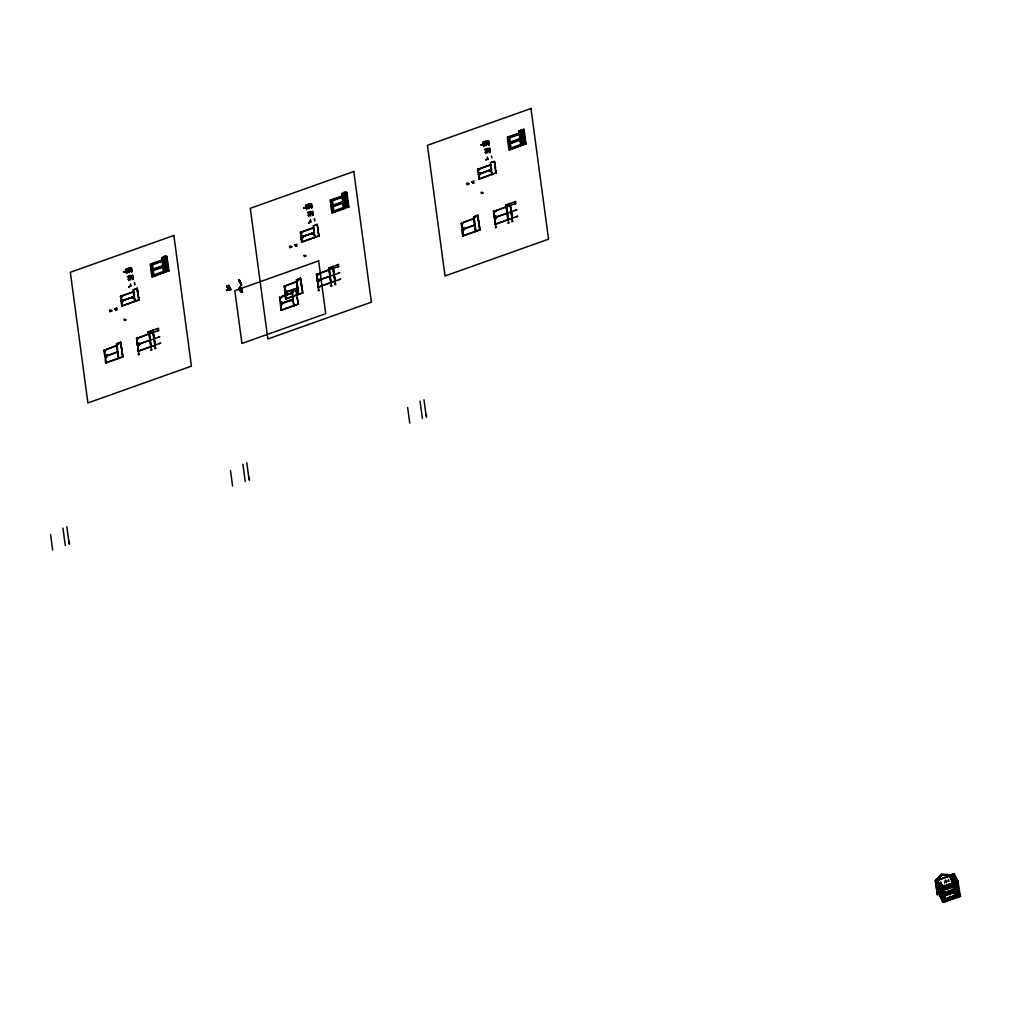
<?xml version="1.0" encoding="UTF-8"?>
<svg xmlns="http://www.w3.org/2000/svg" width="1011" height="1011" viewBox="0 0 1011 1011"><rect width="100%" height="100%" fill="white"/><g stroke="black" fill="none" stroke-linecap="round" stroke-linejoin="round"><path stroke-width="0.75" stroke-dasharray="5 3.75" d="M945.222 880.682L949.291 881.175M944.122 880.821L948.659 881.276M946.814 882.641L944.11 882.376L946.827 882.729M948.773 879.001L949.152 881.819M948.558 881.756L948.179 878.938L948.444 881.744M946.258 880.139L946.637 882.957M946.17 880.025L946.523 882.944M945.576 879.974L945.955 882.793M945.462 879.962L945.93 882.881M944.236 881.226L944.729 884.056"/><path stroke-width="1.5" d="M953.044 883.323L953.057 885.206L952.779 881.402M158.474 337.27L159.826 336.688L137.256 344.814M159.321 343.588L160.698 343.07L138.103 351.158M337.573 266.98L338.912 266.335L316.342 274.626M338.407 273.299L339.772 272.717L317.201 280.843M339.266 279.617L340.644 279.087L318.048 287.187M514.473 202.061L515.812 201.429L505.904 205.208M514.713 203.931L516.078 203.363L493.507 211.64M515.572 210.275L516.95 209.757L494.354 217.858M953.108 880.808L950.188 875.513L936.654 880.278L938.688 893.155M950.113 874.97C958.074 891.222 949.695 873.795 950.037 876.196M956.368 882.085L956.57 880.341M950.416 876.689L950.087 876.057L951.111 878.433M937.45 894.596L935.402 880.543L941.582 873.959L951.263 874.932M163.555 265.931L162.771 260.118L150.917 264.326L151.701 270.152L164.148 266.108L151.46 270.468M343.5 201.96L342.716 196.147L330.862 200.355L331.646 206.168L344.081 202.137L331.406 206.497M519.881 133.161L520.665 138.975L519.881 133.161L508.027 137.37L508.811 143.183L521.208 138.873L522.181 145.003L525.606 143.789L524.621 138.052M167.51 265.021L168.496 270.746L165.071 271.959L163.188 257.969L164.224 265.703M347.455 201.037L348.441 206.775L345.016 207.988L343.133 193.986L344.17 201.732M522.181 145.003L520.299 131L521.335 138.747M239.139 288.186L240.037 286.758L242.21 290.776C241.49 294.846 237.686 288.198 240.037 287.175L239.493 288.211M240.315 287.908L239.746 288.919L240.188 286.454L240.024 288.084M240.315 290.334L241.136 289.348M240.858 291.08L241.503 290.069M241.212 291.813L242.337 290.625L240.188 286.454M939.901 890.173L940.546 889.162L940.003 890.173M940.268 890.881L940.887 889.87L939.598 887.671M940.356 890.893L940.912 889.87M941.355 892.068L941.544 891.31L941.367 893.054M941.001 892.321L941.658 891.31M126.577 272.945L126.362 269.014L126.64 270.872M128.814 279.996L128.422 276.268M152.547 276.42L164.401 272.199L152.547 276.42L151.764 270.569L163.618 266.386L164.401 272.199M151.764 270.607L163.618 266.386M308.936 208.114L308.545 204.247M311.615 207.167L311.401 203.767L308.582 204.765M332.493 212.449L344.347 208.228L332.493 212.449L331.709 206.598L343.563 202.415L331.709 206.623M509.645 149.464L521.512 145.243L509.645 149.464L508.862 143.613L520.728 139.43L521.512 145.243M508.862 143.638L520.728 139.43M936.729 879.14L938.713 893.282M937.74 882.906L937.235 878.61L937.702 881.466M937.197 894.659L938.334 893.673L936.363 879.444L935.301 880.581L937.387 894.672M937.829 894.217L935.908 880L937.74 894.166M935.782 881.592L941.86 875.096L951.263 875.968L941.772 874.932L935.769 881.504M935.87 883.336L938.17 881.074L935.857 883.248M936.451 885.055L938.157 882.906M936.11 885.156L938.17 882.995M938.89 888.378L936.856 890.628L939.143 888.366M941.153 890.539C942.732 905.376 939.358 883.437 937.424 892.258M163.744 258.462L166.411 256.845C167.864 261.773 168.294 251.726 161.722 258.007L161.975 259.928M343.689 194.478L346.356 192.861C347.809 197.79 348.239 187.755 341.667 194.036L341.92 195.944M520.855 131.493L523.508 129.876L524.684 138.419M131.152 268.281L131.329 269.419M131.228 268.699L131.278 267.877L131.493 271.883M132.529 277.001C132.504 273.968 133.123 277.747 128.624 277.722M132.441 276.572L132.529 275.978M311.704 207.824L311.009 203.893L311.262 205.372M311.439 205.296L311.224 204.121M311.262 204.904L311.312 204.31M308.532 213.523L312.374 211.476L312.614 215.482M312.273 211.88L312.374 212.651M312.462 211.653L312.5 213.03M488.225 141.11L488.401 142.399L488.503 141.54M488.364 141.489L488.528 141.78M489.425 148.895L489.602 150.045M487.618 150.197C492.167 149.54 488.149 148.036 485.697 150.538M151.701 270.152L163.049 265.779M331.646 206.168L342.994 201.808M508.811 143.183L520.147 138.823M131.139 268.408L129.408 270.177L131.695 269.368L124.138 272.047M311.085 204.437L309.353 206.193L311.641 205.385L304.084 208.076M488.427 141.237L486.518 143.208L488.793 142.399M132.39 275.7L128.587 277.494M489.64 149.034L489.716 149.438M312.323 211.944L312.462 212.133M495.681 226.969C493.772 228.878 498.196 226.906 495.782 226.932L493.671 211.274M155.113 347.91C153.192 349.781 157.628 347.885 155.201 347.872L152.863 330.433M331.229 285.431C329.043 287.086 333.668 285.81 331.317 285.405L328.929 267.978M138.671 353.888C136.46 355.632 141.022 354.191 138.76 353.863L136.561 338.23M151.284 349.414C149.097 351.07 153.723 349.781 151.385 349.376L148.983 331.962M318.566 289.93C316.506 291.711 321.018 290.056 318.667 289.904L316.506 274.259M335.197 283.876C332.884 285.532 337.447 284.356 335.286 283.864L332.998 266.386L328.765 268.294L331.317 267.435A4.019 2.464 -27.2 0 1 329.359 269.596L318.781 273.741A2.818 1.731 -27.2 0 1 317.075 275.624L316.898 274.12L317.277 278.998M508.482 222.42C506.17 224.05 510.719 222.875 508.571 222.395L506.094 204.993M512.312 220.916C510.151 222.736 514.751 221.043 512.35 220.904L509.961 203.476M138.305 296.766L139.189 299.698M318.25 232.795L319.135 235.727M495.403 169.81L496.3 172.742L478.885 179.225L478.835 175.661A2.818 1.731 -27.2 0 0 480.452 173.74L480.465 173.804M297.322 297.929L298.447 304.197L281.146 310.352L280.502 305.562M957.872 888.012L958.491 888.34L957.796 884.84M957.24 890.843L959.388 890.059L957.19 890.742L959.376 889.983L958.238 883.437L941.279 889.465L936.54 880.025L941.721 874.654L949.632 875.45L953.196 882.502M957.253 894.609L956.949 893.939M958.959 894.356L958.807 890.969M956.052 883.955L958.074 895.658L956.002 884.246L958.415 883.892L956.027 884.398M957.644 895.455L956.874 895.746L957.644 895.455L958.011 896.959L960.412 896.062L959.212 889.68L957.101 890.628M956.924 896.1L957.746 895.658M958.655 896.353L958.011 896.959M959.856 895.91L960.45 896.34L943.086 902.393M957.96 896.858L960.362 895.961L942.985 902.191L938.309 893.079M957.088 890.539L959.401 890.135L957.19 890.742M495.504 167.99L494.467 161.292L490.171 162.834L494.505 161.57L495.441 168.016M137.332 288.552L138.039 295.364L136.953 288.4M318.339 230.976L317.302 224.278L313.056 226.098L316.898 224.429M239.506 281.083C242.476 288.4 241.642 284.761 239.367 280.312M956.899 881.756L957.505 882.022L957 879.431L952.703 880.947M956.141 884.6L958.39 883.74L957.215 879.835L952.691 881.314L951.958 878.989M125.44 269.343L130.293 267.612M305.385 205.372L310.238 203.641M482.538 142.387L487.403 140.655M128.637 268.736L131.481 267.713L132.011 271.706M485.748 141.78L488.591 140.756L489.109 144.75M124.1 271.82L129.408 270.177M166.916 256.453L162.594 257.704M304.046 207.849L309.353 206.206M342.577 193.998L346.861 192.469M481.211 144.864L486.518 143.221M519.085 132.959L518.82 131.051L523.989 129.218L519.692 130.735M481.236 145.091L488.806 142.412M164.085 258.841L164.844 258.576L166.853 270.278L165.678 270.695L164.085 258.841L164.907 264.945M524.241 131.127L524.027 129.484M126.35 272.793L132.428 270.632M306.295 208.822L312.374 206.661M483.46 145.837L489.526 143.676M129.054 271.934L128.89 270.367M309 207.95L309.025 208.771M150.917 264.326L162.392 260.926M330.862 200.355L342.337 196.943M508.027 137.37L519.502 133.957M127.323 276.66L130.76 275.434M307.268 212.676L310.706 211.463M484.433 149.704L487.871 148.478M130.356 276.117L132.656 275.283L133.187 279.276M310.301 212.146L312.601 211.299L313.132 215.305M308.557 213.751L312.374 212.828M485.722 150.765L487.605 150.096M130.571 277.734L132.883 276.938M168.129 264.402L167.181 258.361M310.516 213.763L312.829 212.967M348.075 200.431L347.127 194.39M487.681 150.778L489.981 149.982M525.24 137.445L524.279 131.405M508.571 143.511L521.246 139.152M127.866 279.226L131.114 278.076M307.812 215.255L311.059 214.105M484.964 152.269L488.225 151.119M128.877 279.744L128.903 280.654M313.056 214.496L312.892 215.381M165.45 271.163L168.496 270.746M345.396 207.179L348.441 206.775M522.561 144.207L525.606 143.789M130.545 283.889L130.697 285.57M491.561 155.947L491.889 157.83M134.539 282.966L134.716 284.9L134.438 282.815M168.167 264.68L168.837 271.1M314.484 218.995L314.661 220.929L314.383 218.844M348.113 200.696L348.782 207.129M525.265 137.711L525.935 144.143M487.466 158.727L487.315 157.059M485.659 159.814L488.136 159.182M488.123 159.131L485.659 159.776M120.486 296.564L121.13 296.337L121.295 297.55L121.042 296.084M133.768 291.838L122.887 295.654A2.818 1.731 -27.2 0 1 121.219 297.588M300.431 232.593L301.076 232.353M313.713 227.867L302.832 231.671A2.818 1.731 -27.2 0 1 301.164 233.604L300.987 232.1M477.596 169.608L478.241 169.38M478.14 169.115L478.317 170.619A2.818 1.731 -27.2 0 0 480.035 168.736L490.866 164.881L491.283 169.494M121.244 299.003L121.32 299.572A2.818 1.731 -27.2 0 1 123.279 300.204L123.279 300.204M300.785 235.209L301.24 235.487A2.818 1.731 -27.2 0 1 303.224 236.233L303.224 236.182M120.903 299.61L120.852 296.147M480.377 173.197L480.389 173.247A2.818 1.731 -27.2 0 0 478.418 172.616L477.558 169.33L490.828 164.603L491.536 169.823M121.093 301.101L134.375 296.375M138.406 294.947L137.066 288.653M301.038 237.13L314.32 232.404M491.485 169.418L478.254 174.549L491.523 169.696M121.535 301.19L133.983 296.564M301.48 237.206L313.928 232.593M478.633 174.233L491.081 169.608M134.412 296.653L121.08 300.975M314.358 232.682L301.025 237.004M123.355 300.76L123.355 300.697A2.818 1.731 -27.2 0 1 121.724 302.618L121.788 306.181L139.278 299.825M135.057 301.468L134.198 298.182A2.818 1.731 -27.2 0 1 132.226 297.55L132.239 297.6M315.002 237.497L314.143 234.211A2.818 1.731 -27.2 0 1 312.172 233.566L312.184 233.629M489.337 170.644L489.337 170.581A2.818 1.731 -27.2 0 0 491.295 171.225L492.167 174.511M121.333 302.87L122.179 306.042M134.615 298.144L134.653 301.607M314.56 234.173L314.598 237.636M301.329 239.253L301.682 238.748A2.818 1.731 -27.2 0 0 303.3 236.726L303.3 236.776M109.453 310.301L109.845 310.061A4.019 2.464 -27.2 0 1 112.196 310.832L109.643 311.717M121.75 305.916L139.265 299.686M289.399 246.318L289.803 246.166A4.019 2.464 -27.2 0 1 292.141 246.861L289.588 247.746M301.695 241.945L319.211 235.715M478.848 178.96L496.363 172.729M319.223 235.854L301.733 242.21L301.265 238.76L302.125 242.071M471.568 181.967L473.982 181.108L471.733 182.195M296.855 244.371L294.441 245.231L296.716 244.409M466.766 184.849L469.306 183.876A4.019 2.464 -27.2 0 0 466.956 183.181L466.551 183.244M473.957 182.688L472.731 183.408L473.856 183.016M296.83 245.951L295.566 246.393L296.691 246.002M239.064 281.222L239.86 280.982L239.936 281.829M228.928 290.056L226.628 285.961L228.777 285.19L230.95 289.626L228.802 290.384L226.666 286.227L228.815 285.468L230.761 289.411M228.524 285.86L227.273 286.391L228.524 285.974L230.394 289.55M227.665 287.099L228.878 286.606M228.031 287.819L229.257 287.326M228.132 288.539L229.611 288.021L228.41 288.539M240.947 283.99L241.604 285.228L238.874 279.756M226.451 289.816L226.932 290.511M241.439 284.672L240.58 282.398M226.628 285.961L229.131 290.005L230.382 289.475M240.428 287.92L242.526 292.078L239.784 286.593M239.923 287.175L242.349 290.738M154.241 338.622L153.053 330.37C135.664 336.537 165.122 325.454 157.375 329.055M328.752 268.193L338.66 264.414L337.308 265.046M116.391 343.917L120.675 342.375L120.903 344.018L120.347 342.502M148.819 332.278L151.372 331.406A4.019 2.464 -27.2 0 1 149.413 333.567L138.836 337.712A2.818 1.731 -27.2 0 1 137.13 339.595L136.953 338.091L137.332 342.982M296.337 279.946L300.621 278.404L302.934 292.912L285.633 299.066L285.393 294.163A4.019 2.464 -27.2 0 0 287.351 291.939L284.799 292.861L287.276 291.395A4.019 2.464 -27.2 0 0 284.938 290.7L284.862 290.144M473.489 216.961L477.773 215.419L477.596 217.201M476.055 216.19L473.502 217.049L477.748 215.141L480.099 229.939L462.798 236.081L462.153 231.304M152.914 332.417L153.091 330.635M332.897 268.724L333.036 266.664M494.101 216.038L494.505 215.899A4.019 2.464 -27.2 0 1 496.856 216.67L494.379 218.136L496.932 217.213A4.019 2.464 -27.2 0 1 494.973 219.438L495.213 224.341L512.514 218.199L510.163 203.401L505.93 205.309L508.47 204.386A4.019 2.464 -27.2 0 1 506.524 206.61L495.908 210.705M510.024 205.46L510.201 203.679M104.992 354.671L104.98 354.596A4.019 2.464 -27.2 0 1 107.33 355.366L104.853 356.832L107.406 355.91A4.019 2.464 -27.2 0 1 105.46 358.134L105.687 363.037L122.988 356.896L120.638 342.11L116.404 344.018L118.944 343.083A4.019 2.464 -27.2 0 1 116.998 345.307L106.42 349.452A2.818 1.731 -27.2 0 1 104.714 351.335L104.537 349.831L104.588 354.836L104.348 349.907M136.409 338.597L158.967 330.319L157.628 330.951M300.444 280.186L300.583 278.126L296.349 280.034L298.89 279.112A4.019 2.464 -27.2 0 1 296.943 281.336L286.366 285.481A2.818 1.731 -27.2 0 1 284.647 287.364L284.483 285.86L284.849 290.738M476.055 216.127A4.019 2.464 -27.2 0 1 474.096 218.351L463.493 222.445A2.818 1.731 -27.2 0 1 461.812 224.379L461.635 222.875L462.014 227.753M103.981 350.324L104.626 350.084M106.382 349.402L117.049 345.674M121.927 350.602L120.928 344.296M283.927 286.34L284.571 286.113M286.328 285.431L296.994 281.703M300.874 280.312L300.179 278.278M474.146 218.717L463.645 222.167M478.039 217.327L479.694 230.078M494.05 215.646L493.469 211.35L494.316 212.613A2.818 1.731 -27.2 0 0 495.946 210.756L496.072 210.427M461.812 224.379L461.724 223.128L461.079 223.355L462.078 227.639A4.019 2.464 -27.2 0 1 464.441 228.41L461.964 229.876L464.517 229.004M137.332 342.375L136.99 342.994L136.763 338.167M152.661 330.509L155.416 345.155L138.115 351.297L137.875 346.394A4.019 2.464 -27.2 0 0 139.821 344.17L137.281 345.092L139.745 343.626A4.019 2.464 -27.2 0 0 137.408 342.931L137.395 342.855M335.323 280.906L318.061 287.326L317.82 282.423A4.019 2.464 -27.2 0 0 319.767 280.199L317.227 281.121L319.691 279.655A4.019 2.464 -27.2 0 0 317.353 278.96L316.708 274.183M137.218 344.599L150.285 340.025M317.151 280.628L330.231 276.054M334.919 281.045L333.301 268.572M494.316 217.643L507.383 213.068M511.414 211.64L509.759 203.552M104.79 356.34L117.857 351.765M284.736 292.369L297.803 287.794M461.901 229.383L474.968 224.808M478.987 223.368L477.344 215.292M104.841 356.744L117.895 352.03M284.786 292.773L297.841 288.059M461.951 229.788L475.006 225.074L475.751 231.19M478.62 223.785L480.061 229.661L462.76 235.816M292.634 290.877L295.477 289.689M464.504 228.954A4.019 2.464 -27.2 0 1 462.558 231.178L462.823 235.79M281.804 296.501L292.444 292.596A4.019 2.464 -27.2 0 0 294.391 290.384M281.842 296.716L292.065 292.899M279.44 297.626L280.072 297.398M293.354 299.344L280.312 304.147L282.777 302.618A4.019 2.464 -27.2 0 0 280.439 301.973L279.984 297.146L280.161 298.649A2.818 1.731 -27.2 0 0 281.867 296.766L292.495 292.988M138.077 351.032L138.153 348.479M137.761 348.719L137.875 346.394M318.111 284.596L318.023 287.061M462.431 233.389L463.164 235.664M494.872 221.75L495.58 223.924M285.696 296.337L285.595 298.801L302.896 292.647M495.213 224.202L517.809 216.139L516.469 216.771M280.249 303.654L293.316 299.066M280.692 303.805L292.95 299.446M280.515 305.663L280.906 305.436A4.019 2.464 -27.2 0 0 282.853 303.224L282.865 303.275M290.827 300.381L290.814 300.33A4.019 2.464 -27.2 0 0 293.152 301.025L294.214 305.701M281.109 310.074L298.409 303.932M954.005 873.592L949.746 875.387L954.005 873.592L957.973 881.516M953.79 874.3L954.409 876.499M954.055 874.995L954.144 874.06L954.991 878.61M953.739 874.199L954.46 874.844M937.715 884.966L937.096 880.404L949.354 876.044M950.188 876.524L954.27 874.439M937.21 880.606L954.119 874.275M950.365 876.891L949.759 875.905M955.66 878.989C956.735 872.973 947.989 878.23 954.005 875.577L955.66 878.989L953.247 879.848L951.604 876.55M953.929 876.006L952.905 876.069L954.435 879.027M951.111 877.624L951.856 879.027M950.188 875.513L951.616 879.153M940.672 882.325L938.524 883.083L940.672 882.325L942.846 886.748L940.609 882.641M938.562 883.361L940.71 882.59M939.156 883.513L940.42 882.982L942.29 886.672M940.773 883.728L939.548 884.157L940.786 883.791M954.043 879.014L953.411 879.292L952.033 876.6M955.18 878.66L953.171 876.196M953.221 879.696L955.622 878.723M939.927 884.941L941.14 884.448L939.8 885.143M952.703 880.455L952.299 879.722M940.028 885.661L941.506 885.168M952.691 880.429L952.792 881.289L957.038 879.696L957.455 882.439M938.663 886.306L940.609 889.642M957.215 879.835L953.31 881.39L950.1 875.88M952.842 881.857L957.24 880.101M940.66 886.382L941.886 885.889M940.369 890.4L938.524 885.851L941.367 892.157M952.969 882.868L940.306 887.367L942.05 900.359L942.871 900.081M940.344 887.645L957.935 881.251L955.066 882.793L955.635 889.693M942.694 899.853L942.265 900.776L940.521 887.772L958.099 881.554M953.841 883.184L940.647 887.532M954.106 883.083L958.074 881.718M954.801 883.513L955.673 883.197M939.396 889.44L941.645 894.849L941.127 896.58M956.558 883.462L954.27 884.271L958.314 883.197L958.036 881.453M955.85 883.943L956.052 881.921L956.355 884.107M941.38 889.667L943.844 888.909L943.844 889.794M953.247 886.811L953.044 885.522L958.34 883.639L954.093 885.27L952.981 881.819M940.293 890.451L940.129 888.96M942.998 889.718L953.044 886.141M953.095 886.508L954.283 886.634L941.797 890.375L940.546 888.05L942.884 888.896L943.073 890.261L941.772 890.716M943.073 890.261L943.768 890.362L941.62 891.133M941.57 891.032L953.386 886.761M939.497 892.422L941.115 895.885M940.698 892.599L940.318 891.866L940.508 892.688M939.598 893.193L939.345 891.98L940.938 895.544M944.287 892.612L953.828 889.25M943.516 893.282L953.929 889.427M943.137 893.509L954.03 889.629M944.539 893.294L954.068 889.907M945.058 893.206L952.463 890.577M943.832 895.936C946.031 896.631 945.601 901.446 943.301 900.788L954.902 896.808L954.675 890.362L942.442 895L944.325 894.508L943.693 888.606M954.826 890.678L942.416 894.722M943.629 894.394L954.207 891.057M945.866 894.495L949.834 893.092M955.799 890.969L944.287 895.064L945.26 900.245M943.819 895.847L954.005 892.233M954.283 892.22L954.75 897.692M944.476 895.86L955.041 892.309L954.675 890.362M942.631 896.365L944.539 896.049M949.443 896.542L950.454 896.176M942.416 899.916L943.099 902.191L957.126 897.111M955.054 895.266L944.375 899.727M944.173 899.322L954.713 895.645M944.35 899.55L954.864 895.809M955.395 895.62L957.682 894.811M955.42 895.809L957.708 894.988M945.879 899.487L953.259 896.858M956.444 895.695L954.839 896.669M957.885 895.177L960.235 894.71L943.2 900.586L943.554 902.355L943.25 900.953M958.516 895.531L956.507 896.239L955.964 892.144M942.947 901.888L944.666 901.521L943.794 895.67M953.411 898.172C950.858 897.237 944.413 904.289 945.209 899.878M306.523 207.04L306.333 205.031L306.611 209.631M951.124 878.016L950.959 876.828L953.158 882.022M953.916 890.969L953.234 886.457M953.007 883.134L949.316 875.779M953.322 881.213L954.422 884.574M959.831 894.849L959.894 896.188M940.811 887.671L941.683 889.566M940.521 887.772L941.431 889.768M953.638 874.01L956.899 880.354M953.803 875.918L955.446 878.951L953.247 879.848M952.653 876.322L954.043 879.064M951.591 876.436L953.348 879.696M955.382 884.815L957.038 896.302M957.746 890.628L958.529 895.19M949.708 875.109L950.125 876.322M952.918 881.352L954.283 886.634M950.808 878.521L952.943 882.679M954.232 886.533L953.259 886.634L953.815 890.767M953.032 884.991L952.83 882.919M953.626 886.748L954.106 890.855M954.902 891.525L953.942 891.993M957.025 896.909L955.294 884.221L954.371 884.473L954.043 882.628M953.803 891.197L954.03 892.587M943.743 890.198L943.541 889.516L944.274 894.406M939.156 883.437L941.014 887.127M938.739 883.121L940.837 887.468M944.59 894.406L944.729 895.771M937.096 880.404L940.976 888.088M941.873 890.918L941.544 889.086M938.739 887.494L941.481 893.067M941.81 894.267L938.815 888.037L941.519 893.989M941.658 895.342L939.067 889.907L939.27 891.361M939.573 893.623L941.19 896.757L940.95 895.089M942.631 900.359L938.777 892.852L938.157 888.29M241.288 283.927L239.329 279.807L239.241 281.159M239.354 288.198L241.326 291.813M227.26 286.315L229.131 289.98M955.926 884.499L955.256 882.211L953.651 881.579M957.265 880.29L958.087 882.338M953.929 874.591L954.157 876.436M495.339 168.331L496.161 172.805M318.174 231.317L319.008 235.778M138.242 295.3L139.063 299.761M495.478 169.785L495.959 172.868M318.313 232.77L318.806 235.854M138.368 296.741L138.861 299.825M958.997 891.285L959.502 894.166M958.276 887.86L957.872 885.181M524.557 143.486L522.51 130.912M511.376 211.931L512.413 217.946M511.111 212.032L512.109 218.338M347.392 206.471L345.345 193.897M335.26 280.932L334.249 274.613M333.946 275.005L334.982 281.02M301.531 286.745L302.542 293.064M297.171 297.992L298.207 303.995M167.447 270.455L165.4 257.868M154.279 338.887L155.315 344.903M154.013 338.988L155.012 345.294M121.851 350.627L122.887 356.643L105.649 362.772L105.46 358.134M121.585 350.729L122.596 357.035M494.316 161.798L495.302 168.066M333.226 268.597L334.186 274.638M332.96 268.699L333.845 274.765M317.163 224.783L318.149 231.051M300.81 280.338L301.758 286.378M300.545 280.439L301.43 286.505M296.185 291.673L297.133 297.714M153.015 332.67L153.975 338.71M137.218 288.754L138.204 295.022M120.865 344.321L121.826 350.362M462.027 227.248L461.446 222.938M346.571 194.441L347.519 201.404M166.625 258.412L167.573 265.375M121.307 299.471L120.448 296.286L133.73 291.572L134.425 296.779M960.071 894.406L960.45 896.34M957 879.431L957.101 882.161M954.296 879.077L952.779 876.12L951.768 876.474M953.449 885.99L953.891 889.592M950.808 877.219L950.972 878.471M942.025 890.994L942.783 896.669M941.342 889.389L943.149 902.494L941.241 889.187L953.904 884.688L953.638 882.78M940.66 887.241L940.875 888.126M940.66 892.599L940.786 893.446M936.363 879.444L938.271 893.749M526.301 143.726L509.038 150.159L507.295 137.155L520.387 132.782L519.566 130.785M519.932 130.937L520.159 132.58M520.185 132.858L521.006 138.949M521.044 139.215L521.866 145.306M519.098 130.95L519.351 132.871M520.299 139.91L520.956 144.775M509.051 137.673L509.708 142.538M509.847 143.625L510.504 148.491M506.524 206.61L508.28 219.703M506.119 206.737L507.876 219.842M490.284 152.32L489.766 148.314L487.416 148.642M489.615 148.377L490.044 152.396M488.439 140.807L488.869 144.838M489.349 148.478L489.779 152.497M488.174 140.908L488.604 144.927M491.321 169.772L491.927 174.309M490.436 164.755L491.131 170M491.295 171.225L491.763 174.65M487.403 148.642L487.883 153.027M487.138 148.743L487.289 149.919M487.327 150.197L487.492 151.385M486.948 148.807L487.226 151.473M485.71 141.262L486.19 145.786M494.152 211.387L494.316 212.613M485.533 149.312L486 153.697M493.873 211.211L494.518 215.975M494.695 217.378L494.783 218.035M494.973 219.438L495.617 224.202M483.814 141.932L484.067 143.802M483.498 142.046L483.637 144.156M483.283 142.121L483.776 146.646M481.173 144.586L481.274 145.319M481.463 193.619L483.271 193.038A2.818 1.731 -27.2 0 0 481.299 192.406L480.882 192.431M477.963 169.191L478.418 172.616M478.835 175.661L479.29 179.086M477.799 169.532L478.405 174.069M478.443 174.347L479.05 178.884M474.096 218.351L475.865 231.443M474.083 218.755L474.905 224.834M473.691 218.477L475.461 231.582M462.28 229.118L462.368 229.775M462.558 231.178L463.202 235.942M426.263 414.257L426.617 416.924M423.95 399.737L426.276 417.037M420.058 401.127L422.408 418.554M407.648 407.534L409.746 423.066M349.149 206.712L331.873 213.131L330.129 200.14L343.235 195.768L342.539 193.72M344.233 202.187L345.016 207.988M342.78 193.922L342.994 195.565M343.032 195.843L343.854 201.935M343.892 202.2L344.7 208.291M342.716 196.147L344.536 208.632M341.933 193.935L342.186 195.856M343.133 202.895L343.791 207.761M331.886 200.658L332.543 205.524M332.695 206.61L333.339 211.476M332.859 268.446L332.606 266.538M329.359 269.596L331.115 282.688M328.954 269.722L330.723 282.827M311.426 203.729L311.957 207.735M311.413 207.015L311.439 207.912M314.37 232.808L313.675 227.589L300.393 232.315L300.861 235.765L300.798 232.176M313.511 227.943L314.118 232.479M314.156 232.757L314.762 237.294M313.271 227.74L313.979 232.985M310.251 211.628L310.718 216.013M309.973 211.716L310.137 212.904M310.175 213.182L310.326 214.357M309.897 212.992L309.783 211.792L310.061 214.458L309.985 213.245M308.368 212.297L308.848 216.67M317.542 280.363L317.631 281.02M317.82 282.423L318.452 287.187M306.649 204.917L306.902 206.787M304.008 207.571L304.109 208.304M304.298 256.604L306.106 256.023A2.818 1.731 -27.2 0 0 304.134 255.391L303.717 255.417M300.772 232.467L301.24 237.054M301.278 237.332L301.897 241.869M296.943 281.336L298.7 294.428M296.653 281.842L297.474 287.908M297.512 288.186L298.333 294.264M296.539 281.462L298.296 294.567M295.932 289.753L296.147 291.395M292.444 292.596L293.367 299.433M292.04 292.722L292.963 299.61M293.152 301.025L293.809 305.853M284.293 285.923L284.938 290.7M285.127 292.103L285.216 292.76M285.393 294.163L286.037 298.927M279.794 297.209L280.439 301.973M280.628 303.376L280.717 304.033M281.551 310.213L280.906 305.436L281.311 310.011M279.769 297.512L280.237 301.998M241.97 291.067L242.134 292.343M239.278 279.617L239.481 281.134M230.95 289.626L228.802 290.384M226.666 289.74L226.717 290.587M249.11 477.243L249.464 479.896M246.785 462.722L249.11 480.023M242.893 464.112L245.243 481.539M230.495 470.519L232.581 486.038M169.203 270.683L151.941 277.115L150.184 264.111L162.847 259.612M164.287 266.158L165.071 271.959M162.834 257.906L163.049 259.536M163.087 259.814L163.908 265.906M163.946 266.171L164.768 272.262M162.771 260.118L163.744 266.247M162.455 257.742L162.72 259.663M161.987 257.919L162.24 259.827M163.188 266.879L163.845 271.732M151.941 264.642L152.598 269.495M152.749 270.582L153.394 275.447M149.413 333.567L151.17 346.659M149.009 333.693L150.778 346.798M132.517 275.333L132.946 279.365M131.531 270.999L131.771 271.795M132.251 275.434L132.668 279.453M134.16 289.411L133.515 289.93M133.566 291.914L134.172 296.45M134.21 296.728L134.817 301.265M133.326 291.711L134.033 296.956M130.305 275.599L130.773 279.984M130.027 275.7L130.192 276.875M130.229 277.153L130.394 278.341M130.002 276.951L129.85 275.763L130.116 278.429M130.04 277.216L130.204 278.404M128.662 268.711L129.079 272.743M137.597 344.334L137.686 344.991M138.52 351.158L138.166 348.568M126.704 268.888L126.956 270.758M126.64 272.705L126.666 273.602M124.075 271.555L124.163 272.275M124.353 320.575L126.16 319.994A2.818 1.731 -27.2 0 0 124.189 319.362L123.772 319.4M120.688 296.488L121.295 301.025M121.333 301.303L121.813 305.891M120.233 342.249L120.536 344.435M116.998 345.307L118.755 358.399M116.594 345.433L118.35 358.539M105.182 356.074L105.27 356.731M105.991 362.646L105.675 360.333L106.092 362.898M104.323 350.198L104.626 352.51M69.165 541.214L69.519 543.88M66.84 526.693L69.165 543.994M62.947 528.083L65.298 545.523M50.55 534.503L52.635 550.022M240.681 288.628L240.112 289.639L240.77 288.628M173.867 235.462L70.34 272.275L87.906 402.934L191.433 366.134L173.867 235.462M353.812 171.491L250.286 208.291L267.852 338.963L371.378 302.163L353.812 171.491M530.965 108.506L427.451 145.306L445.017 275.978L548.543 239.177L530.965 108.506M344.789 194.592L344.018 194.87L345.623 206.724L346.798 206.307L344.789 194.592M521.941 131.607L521.183 131.885L522.775 143.739L523.951 143.322L521.941 131.607M162.177 261.381L152.535 264.806L153.116 269.116L162.758 265.691L162.177 261.381M342.122 197.41L332.48 200.835L333.049 205.145L342.691 201.72L342.122 197.41M519.275 134.425L509.632 137.85L510.214 142.159L519.856 138.734L519.275 134.425M162.948 267.157L153.306 270.582L153.887 274.891L163.529 271.466L162.948 267.157M342.893 203.173L333.251 206.61L333.832 210.92L343.475 207.482L342.893 203.173M520.058 140.188L510.416 143.625L510.985 147.935L520.627 144.497L520.058 140.188M310.491 219.918L310.314 221.712L310.491 219.918M130.988 285.86L128.587 286.998L130.988 285.86M310.933 221.889L308.532 223.027L310.933 221.889M137.357 288.261L133.111 290.069L137.357 288.261M116.872 308.064L114.496 309.202L116.872 308.064M116.846 309.644L115.62 310.377L116.846 309.644M229.99 288.754L228.764 289.197L230.002 288.817M318.642 260.914L234.843 290.7L241.932 343.449L325.732 313.65L318.642 260.914M296.097 289.411L291.85 291.307L296.097 289.411"/></g></svg>
